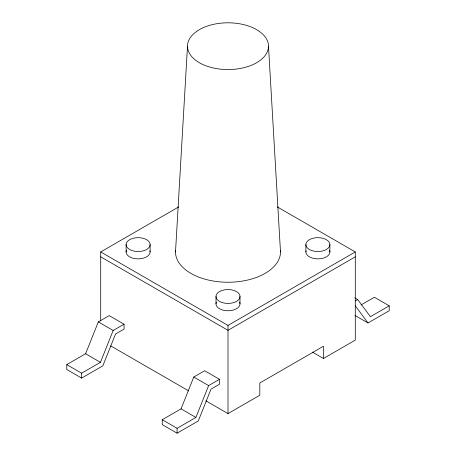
<?xml version="1.0" encoding="UTF-8"?>
<svg xmlns="http://www.w3.org/2000/svg" width="456" height="456" viewBox="0 0 456 456"><rect width="100%" height="100%" fill="white"/><g stroke="black" fill="none" stroke-linecap="round" stroke-linejoin="round"><path stroke-width="0.68" d="M175.503 251.94L187.501 46.181M85.591 353.753L98.319 321.913L109.206 315.626L124.055 324.199L124.055 329.095L115.573 333.997L102.845 365.837L81.63 378.087L66.781 369.514L66.781 364.618L85.591 353.753L100.44 362.326L113.168 330.486L124.055 324.199M181.049 408.867L193.777 377.026L204.664 370.739L219.513 379.312L219.513 384.208L211.031 389.11L198.303 420.951L177.088 433.2L162.239 424.627L162.239 419.725L181.049 408.867L195.898 417.439L208.626 385.599L219.513 379.312M100.719 320.904L100.719 251.94L178.809 206.853M66.781 364.618L81.63 373.19L100.44 362.326M100.719 251.94L228 325.424L355.281 251.94L355.281 340.119L323.458 358.49L312.388 352.1M355.281 256.836L228 330.321L100.719 256.836M355.264 300.937L357.681 299.541L370.409 316.686L389.219 305.828L389.219 310.73L368.009 322.973L354.939 315.432M361.021 304.961L374.37 297.255L389.219 305.828M162.239 419.725L177.088 428.304L195.898 417.439M205.867 400.824L228 413.603L259.817 395.232L259.817 382.989L323.458 346.246L323.458 358.49M277.191 206.853L355.281 251.94M354.711 297.825L357.681 299.541M98.319 321.913L113.168 330.486M193.777 377.026L208.626 385.599M110.557 345.802L188.647 390.883M355.281 305.828L368.009 322.973M268.498 46.181A40.498 23.381 0 0 1 207.748 66.433A40.498 23.381 0 0 1 207.748 25.935A40.498 23.381 0 0 1 268.498 46.181L280.497 251.94M329.887 244.593A11.998 6.925 0 0 1 311.887 250.589A11.998 6.925 0 0 1 311.887 238.591A11.998 6.925 0 0 1 329.887 244.593L329.887 251.94M305.89 244.593L305.89 251.94M239.998 296.485A11.998 6.925 0 0 1 221.998 302.488A11.998 6.925 0 0 1 221.998 290.489A11.998 6.925 0 0 1 239.998 296.485L239.998 303.838M228 325.424L228 413.603M216.001 296.485L216.001 303.838M177.088 428.304L177.088 433.2M150.109 244.593A11.998 6.925 0 0 1 132.109 250.589A11.998 6.925 0 0 1 132.109 238.591A11.998 6.925 0 0 1 150.109 244.593L150.109 251.94M126.112 244.593L126.112 251.94M81.63 373.19L81.63 378.087M280.451 250.623A52.497 30.313 0 0 1 228 282.247A52.497 30.313 0 0 1 175.549 250.623M329.483 250.144A11.998 6.925 0 0 1 318.413 258.86A11.998 6.925 0 0 1 306.073 250.737M149.927 250.737A11.998 6.925 0 0 1 137.587 258.86A11.998 6.925 0 0 1 126.517 250.144M239.594 302.043A11.998 6.925 0 0 1 228 310.764A11.998 6.925 0 0 1 216.406 302.043"/></g></svg>
